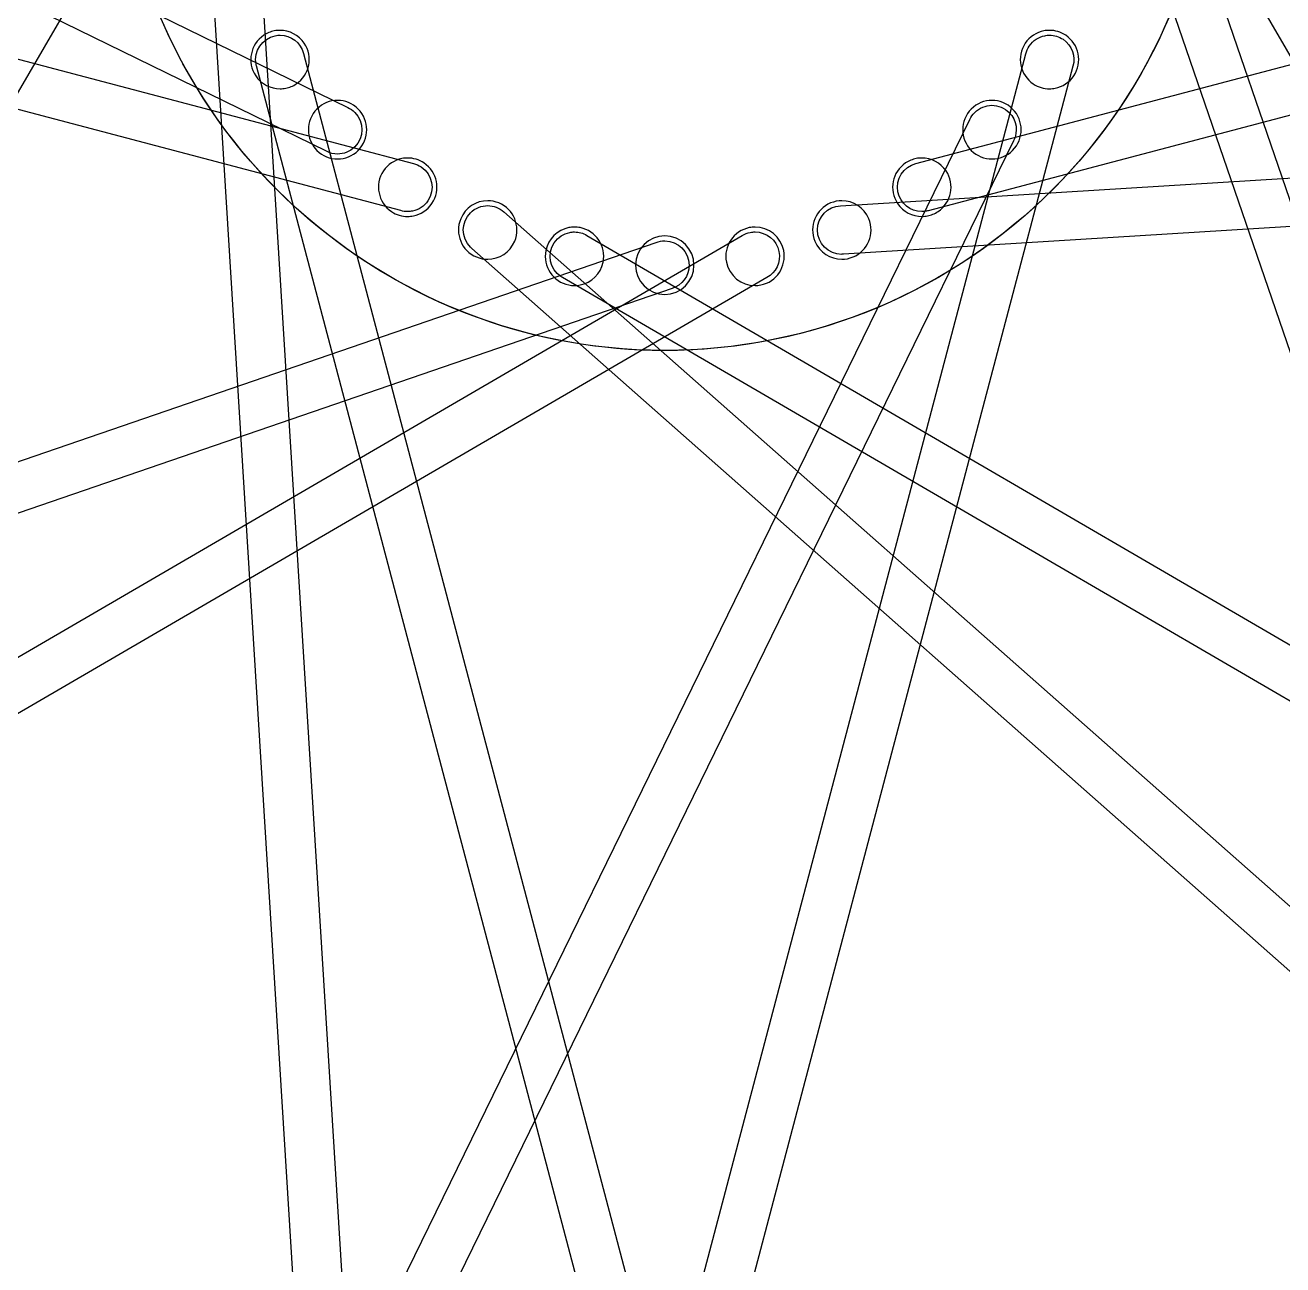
# Model space of a CAD drawing. Extents: x 3 to 470, y 9 to 287.
# Drawn here: x 366.87 to 381.43, y 86.78 to 101.13 of the extents above; entities that cross this region are included whole.
import ezdxf

# ---------------------------------------------------------------- set-up
doc = ezdxf.new("R2010")
doc.units = 0
doc.layers.add('Layer_1', color=7, linetype='CONTINUOUS')

msp = doc.modelspace()

# ---------------------------------------------------------------- linework, layer by layer
at = {"layer": 'Layer_1', "color": 7}
for points in [[(370.353767, 99.672626), (298.341029, 134.858256), (298.588568, 135.364953), (370.601307, 100.179351)], [(370.353767, 99.672626), (298.341029, 134.858256), (298.588568, 135.364953), (370.601307, 100.179351)], [(371.216984, 98.985893), (293.723545, 119.446437), (293.86749, 119.991708), (371.360873, 99.531163)], [(371.216984, 98.985893), (293.723545, 119.446437), (293.86749, 119.991708), (371.360873, 99.531163)], [(377.178103, 99.530007), (454.675828, 119.991708), (454.819801, 119.446437), (377.322527, 98.984878)], [(377.178103, 99.530007), (454.675828, 119.991708), (454.819801, 119.446437), (377.322527, 98.984878)], [(369.259787, 104.612879), (328.92928, 35.345129), (328.92928, 35.345129)], [(369.259787, 104.612879), (328.92928, 35.345129), (328.92928, 35.345129)], [(419.614066, 35.345129), (379.285731, 104.608988)], [(419.614066, 35.345129), (379.285731, 104.608988)], [(376.306511, 99.04333), (456.307014, 103.992802), (456.341837, 103.429937), (376.341785, 98.480521)], [(376.306511, 99.04333), (456.307014, 103.992802), (456.341837, 103.429937), (376.341785, 98.480521)], [(379.897771, 103.796806), (405.938495, 27.996135), (405.405124, 27.812884), (405.405208, 27.812884)], [(379.897771, 103.796806), (405.938495, 27.996135), (405.405124, 27.812884), (405.405208, 27.812884)], [(405.405208, 27.812884), (379.364513, 103.613555)], [(405.405208, 27.812884), (379.364513, 103.613555)], [(373.990226, 21.641192), (369.04081, 101.641216)], [(373.990226, 21.641192), (369.04081, 101.641216)], [(369.604352, 101.676518), (374.553796, 21.676015), (373.990931, 21.641192), (373.990226, 21.641192)], [(369.604352, 101.676518), (374.553796, 21.676015), (373.990931, 21.641192), (373.990226, 21.641192)], [(358.536592, 23.163256), (357.99135, 23.307229), (378.451866, 100.800584)], [(358.536592, 23.163256), (357.99135, 23.307229), (378.451866, 100.800584)], [(370.090352, 100.804954), (390.552053, 23.307201), (390.006783, 23.163256), (390.006726, 23.163256)], [(370.090352, 100.804954), (390.552053, 23.307201), (390.006783, 23.163256), (390.006726, 23.163256)], [(378.997108, 100.656667), (358.536592, 23.163256), (358.536592, 23.163256)], [(378.997108, 100.656667), (358.536592, 23.163256), (358.536592, 23.163256)], [(390.006726, 23.163256), (369.545167, 100.660502)], [(390.006726, 23.163256), (369.545167, 100.660502)], [(369.817463, 100.396551), (369.817463, 100.396551)], [(369.817463, 100.396551), (369.817463, 100.396551)], [(378.725855, 100.396551), (378.725855, 100.396551)], [(378.725855, 100.396551), (378.725855, 100.396551)], [(343.124801, 27.780711), (342.618104, 28.028308), (377.803678, 100.04099)], [(343.124801, 27.780711), (342.618104, 28.028308), (377.803678, 100.04099)], [(378.310403, 99.793478), (343.124801, 27.780711), (343.124801, 27.780711)], [(378.310403, 99.793478), (343.124801, 27.780711), (343.124801, 27.780711)], [(370.483416, 99.641159), (370.483416, 99.641159)], [(370.483416, 99.641159), (370.483416, 99.641159)], [(370.483416, 99.584765), (370.483416, 99.584765)], [(370.483416, 99.584765), (370.483416, 99.584765)], [(378.059902, 99.584765), (378.059902, 99.584765)], [(378.059902, 99.584765), (378.059902, 99.584765)], [(371.294949, 98.918474), (371.294949, 98.918474)], [(371.294949, 98.918474), (371.294949, 98.918474)], [(371.295005, 98.974868), (371.295005, 98.974868)], [(371.295005, 98.974868), (371.295005, 98.974868)], [(372.409682, 98.971738), (432.478359, 45.902612), (432.104977, 45.479998), (432.105033, 45.479998)], [(372.409682, 98.971738), (432.478359, 45.902612), (432.104977, 45.479998), (432.105033, 45.479998)], [(377.247749, 98.97484), (377.247749, 98.97484)], [(377.247749, 98.97484), (377.247749, 98.97484)], [(377.248369, 98.918474), (377.248369, 98.918474)], [(377.248369, 98.918474), (377.248369, 98.918474)], [(298.556424, 72.044478), (298.373173, 72.57782), (374.173844, 98.618516)], [(298.556424, 72.044478), (298.373173, 72.57782), (374.173844, 98.618516)], [(306.189163, 57.881637), (305.905418, 58.368962), (375.169277, 98.697298)], [(306.189163, 57.881637), (305.905418, 58.368962), (375.169277, 98.697298)], [(373.370207, 98.699554), (442.637984, 58.368962), (442.354211, 57.881637), (442.354155, 57.881637)], [(373.370207, 98.699554), (442.637984, 58.368962), (442.354211, 57.881637), (442.354155, 57.881637)], [(432.105033, 45.479998), (372.036694, 98.548786)], [(432.105033, 45.479998), (372.036694, 98.548786)], [(376.321765, 98.479957), (376.321878, 98.479816)], [(376.321765, 98.479957), (376.321878, 98.479816)], [(372.221355, 98.423338), (372.221355, 98.423338)], [(372.221355, 98.423338), (372.221355, 98.423338)], [(376.321963, 98.423338), (376.321963, 98.423338)], [(376.321963, 98.423338), (376.321963, 98.423338)], [(375.453078, 98.209944), (306.189163, 57.881637), (306.189163, 57.881637)], [(375.453078, 98.209944), (306.189163, 57.881637), (306.189163, 57.881637)], [(442.354155, 57.881637), (373.0868, 98.211946)], [(442.354155, 57.881637), (373.0868, 98.211946)], [(374.357095, 98.085173), (298.556424, 72.044478), (298.556424, 72.044478)], [(374.357095, 98.085173), (298.556424, 72.044478), (298.556424, 72.044478)], [(373.226854, 98.118502), (373.226854, 98.118502)], [(373.226854, 98.118502), (373.226854, 98.118502)], [(374.271687, 98.015612), (374.271687, 98.015612)], [(374.271687, 98.015612), (374.271687, 98.015612)], [(375.316492, 98.118502), (375.316492, 98.118502)], [(375.316492, 98.118502), (375.316492, 98.118502)], [(374.264864, 97.365872), (374.264864, 97.365872)], [(374.264864, 97.365872), (374.264864, 97.365872)], [(374.271687, 97.367085), (374.271687, 97.367085)], [(374.271687, 97.367085), (374.271687, 97.367085)]]:
    msp.add_lwpolyline(points, dxfattribs=at)
for points in [[(380.494049, 104.949069), (381.177625, 101.512554), (378.945903, 98.172555), (375.509387, 97.48898)], [(380.494049, 104.949069), (381.177625, 101.512554), (378.945903, 98.172555), (375.509387, 97.48898)], [(374.271687, 8.688079), (321.791762, 8.688079), (279.248368, 51.231444), (279.248368, 103.71137)], [(374.271687, 8.688079), (321.791762, 8.688079), (279.248368, 51.231444), (279.248368, 103.71137)], [(282.06805, 103.71137), (282.06805, 52.788727), (323.349016, 11.507761), (374.271687, 11.507761)], [(282.06805, 103.71137), (282.06805, 52.788727), (323.349016, 11.507761), (374.271687, 11.507761)], [(374.271687, 11.507761), (323.349016, 11.507761), (282.06805, 52.788727), (282.06805, 103.71137)], [(374.271687, 11.507761), (323.349016, 11.507761), (282.06805, 52.788727), (282.06805, 103.71137)], [(284.887733, 103.71137), (284.887733, 54.345981), (324.90627, 14.327443), (374.271687, 14.327443)], [(284.887733, 103.71137), (284.887733, 54.345981), (324.90627, 14.327443), (374.271687, 14.327443)], [(374.271687, 14.327443), (324.90627, 14.327443), (284.887733, 54.345981), (284.887733, 103.71137)], [(374.271687, 14.327443), (324.90627, 14.327443), (284.887733, 54.345981), (284.887733, 103.71137)], [(293.741535, 103.71137), (293.741535, 59.235817), (329.796106, 23.181246), (374.271687, 23.181246)], [(293.741535, 103.71137), (293.741535, 59.235817), (329.796106, 23.181246), (374.271687, 23.181246)], [(374.271687, 97.367085), (370.767837, 97.367085), (367.927402, 100.20752), (367.927402, 103.71137)], [(374.271687, 97.367085), (370.767837, 97.367085), (367.927402, 100.20752), (367.927402, 103.71137)], [(380.615972, 103.71137), (380.615972, 100.20752), (377.775537, 97.367085), (374.271687, 97.367085)], [(380.615972, 103.71137), (380.615972, 100.20752), (377.775537, 97.367085), (374.271687, 97.367085)], [(374.271687, 11.507761), (425.194302, 11.507761), (466.475296, 52.788727), (466.475296, 103.71137)], [(469.294978, 103.71137), (469.294978, 51.231444), (426.751556, 8.688079), (374.271687, 8.688079)], [(374.271687, 11.507761), (425.194302, 11.507761), (466.475296, 52.788727), (466.475296, 103.71137)], [(469.294978, 103.71137), (469.294978, 51.231444), (426.751556, 8.688079), (374.271687, 8.688079)], [(374.271687, 14.327443), (423.637048, 14.327443), (463.655614, 54.345981), (463.655614, 103.71137)], [(466.475296, 103.71137), (466.475296, 52.788727), (425.194302, 11.507761), (374.271687, 11.507761)], [(374.271687, 14.327443), (423.637048, 14.327443), (463.655614, 54.345981), (463.655614, 103.71137)], [(466.475296, 103.71137), (466.475296, 52.788727), (425.194302, 11.507761), (374.271687, 11.507761)], [(374.271687, 23.181246), (418.747212, 23.181246), (454.801783, 59.235817), (454.801783, 103.71137)], [(463.655614, 103.71137), (463.655614, 54.345981), (423.637048, 14.327443), (374.271687, 14.327443)], [(374.271687, 23.181246), (418.747212, 23.181246), (454.801783, 59.235817), (454.801783, 103.71137)], [(463.655614, 103.71137), (463.655614, 54.345981), (423.637048, 14.327443), (374.271687, 14.327443)], [(374.264864, 97.365872), (371.299996, 97.365872), (368.649748, 99.454919), (368.049269, 102.47367)], [(374.264864, 97.365872), (371.299996, 97.365872), (368.649748, 99.454919), (368.049269, 102.47367)], [(369.751003, 101.066875), (369.70868, 101.058472), (369.667287, 101.041751), (369.629193, 101.016289)], [(369.751003, 101.066875), (369.70868, 101.058472), (369.667287, 101.041751), (369.629193, 101.016289)], [(369.816843, 101.07336), (369.79485, 101.07336), (369.772828, 101.071104), (369.751003, 101.066875)], [(369.816843, 101.07336), (369.79485, 101.07336), (369.772828, 101.071104), (369.751003, 101.066875)], [(370.098501, 100.92293), (370.033282, 101.020575), (369.926049, 101.07336), (369.816843, 101.07336)], [(370.098501, 100.92293), (370.033282, 101.020575), (369.926049, 101.07336), (369.816843, 101.07336)], [(378.660156, 101.066818), (378.575227, 101.049928), (378.496755, 101.00064), (378.444845, 100.92293)], [(378.660156, 101.066818), (378.575227, 101.049928), (378.496755, 101.00064), (378.444845, 100.92293)], [(378.726475, 101.07336), (378.704199, 101.07336), (378.68198, 101.071104), (378.660156, 101.066818)], [(378.726475, 101.07336), (378.704199, 101.07336), (378.68198, 101.071104), (378.660156, 101.066818)], [(378.914181, 101.016289), (378.856406, 101.054891), (378.791074, 101.07336), (378.726475, 101.07336)], [(378.914181, 101.016289), (378.856406, 101.054891), (378.791074, 101.07336), (378.726475, 101.07336)], [(369.629193, 101.016289), (369.473772, 100.912469), (369.431985, 100.702346), (369.535805, 100.546982)], [(369.629193, 101.016289), (369.473772, 100.912469), (369.431985, 100.702346), (369.535805, 100.546982)], [(369.540655, 100.679958), (369.510287, 100.832672), (369.609484, 100.981128), (369.762198, 101.011524)], [(369.540655, 100.679958), (369.510287, 100.832672), (369.609484, 100.981128), (369.762198, 101.011524)], [(369.762198, 101.011524), (369.780807, 101.01519), (369.799276, 101.016994), (369.81752, 101.016994)], [(369.762198, 101.011524), (369.780807, 101.01519), (369.799276, 101.016994), (369.81752, 101.016994)], [(369.81752, 101.016994), (369.944321, 101.016994), (370.05818, 100.930994), (370.090352, 100.804954)], [(369.81752, 101.016994), (369.944321, 101.016994), (370.05818, 100.930994), (370.090352, 100.804954)], [(370.005141, 100.453622), (370.160534, 100.557443), (370.202322, 100.767565), (370.098501, 100.92293)], [(370.005141, 100.453622), (370.160534, 100.557443), (370.202322, 100.767565), (370.098501, 100.92293)], [(378.444845, 100.92293), (378.340996, 100.767565), (378.38284, 100.557443), (378.538205, 100.453622)], [(378.444845, 100.92293), (378.340996, 100.767565), (378.38284, 100.557443), (378.538205, 100.453622)], [(378.491736, 100.891603), (378.53499, 100.956343), (378.600407, 100.997426), (378.671153, 101.011524)], [(378.491736, 100.891603), (378.53499, 100.956343), (378.600407, 100.997426), (378.671153, 101.011524)], [(378.671153, 101.011524), (378.689199, 101.015133), (378.707865, 101.016966), (378.726447, 101.016966)], [(378.671153, 101.011524), (378.689199, 101.015133), (378.707865, 101.016966), (378.726447, 101.016966)], [(378.726447, 101.016966), (378.780274, 101.016966), (378.834694, 101.001571), (378.882826, 100.969398)], [(378.726447, 101.016966), (378.780274, 101.016966), (378.834694, 101.001571), (378.882826, 100.969398)], [(378.882826, 100.969398), (378.987549, 100.899442), (379.03038, 100.771541), (378.997108, 100.656667)], [(378.882826, 100.969398), (378.987549, 100.899442), (379.03038, 100.771541), (378.997108, 100.656667)], [(379.007513, 100.546982), (379.111333, 100.702346), (379.069546, 100.912469), (378.914181, 101.016289)], [(379.007513, 100.546982), (379.111333, 100.702346), (379.069546, 100.912469), (378.914181, 101.016289)], [(378.451866, 100.800584), (378.459479, 100.832192), (378.472732, 100.863012), (378.491736, 100.891603)], [(378.451866, 100.800584), (378.459479, 100.832192), (378.472732, 100.863012), (378.491736, 100.891603)], [(369.545167, 100.660502), (369.542347, 100.666903), (369.541783, 100.67336), (369.540655, 100.679958)], [(369.545167, 100.660502), (369.542347, 100.666903), (369.541783, 100.67336), (369.540655, 100.679958)], [(369.535805, 100.546982), (369.601053, 100.449336), (369.708257, 100.396551), (369.817463, 100.396551)], [(369.535805, 100.546982), (369.601053, 100.449336), (369.708257, 100.396551), (369.817463, 100.396551)], [(378.792174, 100.403093), (378.877131, 100.419983), (378.955602, 100.469299), (379.007513, 100.546982)], [(378.792174, 100.403093), (378.877131, 100.419983), (378.955602, 100.469299), (379.007513, 100.546982)], [(369.817463, 100.396551), (369.839457, 100.396551), (369.861479, 100.398807), (369.883303, 100.403037)], [(369.817463, 100.396551), (369.839457, 100.396551), (369.861479, 100.398807), (369.883303, 100.403037)], [(369.883303, 100.403037), (369.925655, 100.411468), (369.967019, 100.42816), (370.005141, 100.453622)], [(369.883303, 100.403037), (369.925655, 100.411468), (369.967019, 100.42816), (370.005141, 100.453622)], [(378.538205, 100.453622), (378.595952, 100.41502), (378.661256, 100.396551), (378.725855, 100.396551)], [(378.538205, 100.453622), (378.595952, 100.41502), (378.661256, 100.396551), (378.725855, 100.396551)], [(378.725855, 100.396551), (378.74813, 100.396551), (378.770406, 100.398807), (378.792174, 100.403093)], [(378.725855, 100.396551), (378.74813, 100.396551), (378.770406, 100.398807), (378.792174, 100.403093)], [(370.483416, 100.261489), (370.396823, 100.261489), (370.310203, 100.228442), (370.244166, 100.162377)], [(370.483416, 100.261489), (370.396823, 100.261489), (370.310203, 100.228442), (370.244166, 100.162377)], [(370.722666, 100.162377), (370.656629, 100.228442), (370.570008, 100.261489), (370.483416, 100.261489)], [(370.722666, 100.162377), (370.656629, 100.228442), (370.570008, 100.261489), (370.483416, 100.261489)], [(378.059902, 100.261489), (377.973338, 100.261489), (377.886745, 100.228442), (377.820652, 100.162377)], [(378.059902, 100.261489), (377.973338, 100.261489), (377.886745, 100.228442), (377.820652, 100.162377)], [(377.860551, 100.122507), (377.915591, 100.177547), (377.987746, 100.205095), (378.059902, 100.205095)], [(377.860551, 100.122507), (377.915591, 100.177547), (377.987746, 100.205095), (378.059902, 100.205095)], [(378.29918, 100.162377), (378.233115, 100.228442), (378.146494, 100.261489), (378.059902, 100.261489)], [(378.29918, 100.162377), (378.233115, 100.228442), (378.146494, 100.261489), (378.059902, 100.261489)], [(378.059902, 100.205095), (378.132086, 100.205095), (378.204213, 100.177547), (378.25931, 100.122507)], [(378.059902, 100.205095), (378.132086, 100.205095), (378.204213, 100.177547), (378.25931, 100.122507)], [(370.244166, 100.162377), (370.112036, 100.030247), (370.112036, 99.816007), (370.244166, 99.683849)], [(370.244166, 100.162377), (370.112036, 100.030247), (370.112036, 99.816007), (370.244166, 99.683849)], [(370.601307, 100.179351), (370.630801, 100.165761), (370.65849, 100.146812), (370.682824, 100.122507)], [(370.601307, 100.179351), (370.630801, 100.165761), (370.65849, 100.146812), (370.682824, 100.122507)], [(370.682824, 100.122507), (370.792932, 100.012398), (370.792932, 99.833856), (370.682824, 99.723719)], [(370.682824, 100.122507), (370.792932, 100.012398), (370.792932, 99.833856), (370.682824, 99.723719)], [(370.722666, 99.683849), (370.854796, 99.816007), (370.854796, 100.030247), (370.722666, 100.162377)], [(370.722666, 99.683849), (370.854796, 99.816007), (370.854796, 100.030247), (370.722666, 100.162377)], [(377.820652, 100.162377), (377.688522, 100.030247), (377.688522, 99.816007), (377.820652, 99.683849)], [(377.820652, 100.162377), (377.688522, 100.030247), (377.688522, 99.816007), (377.820652, 99.683849)], [(377.803678, 100.04099), (377.817212, 100.070512), (377.836217, 100.098173), (377.860551, 100.122507)], [(377.803678, 100.04099), (377.817212, 100.070512), (377.836217, 100.098173), (377.860551, 100.122507)], [(378.25931, 100.122507), (378.348327, 100.033433), (378.365386, 99.899639), (378.310403, 99.793478)], [(378.25931, 100.122507), (378.348327, 100.033433), (378.365386, 99.899639), (378.310403, 99.793478)], [(378.29918, 99.683849), (378.431339, 99.816007), (378.431339, 100.030247), (378.29918, 100.162377)], [(378.29918, 99.683849), (378.431339, 99.816007), (378.431339, 100.030247), (378.29918, 100.162377)], [(370.244166, 99.683849), (370.310203, 99.617783), (370.396823, 99.584765), (370.483416, 99.584765)], [(370.244166, 99.683849), (370.310203, 99.617783), (370.396823, 99.584765), (370.483416, 99.584765)], [(370.483416, 99.641159), (370.438837, 99.641159), (370.394314, 99.651648), (370.353767, 99.672626)], [(370.483416, 99.641159), (370.438837, 99.641159), (370.394314, 99.651648), (370.353767, 99.672626)], [(370.682824, 99.723719), (370.627727, 99.668679), (370.555572, 99.641159), (370.483416, 99.641159)], [(370.682824, 99.723719), (370.627727, 99.668679), (370.555572, 99.641159), (370.483416, 99.641159)], [(370.483416, 99.584765), (370.570008, 99.584765), (370.656629, 99.617783), (370.722666, 99.683849)], [(370.483416, 99.584765), (370.570008, 99.584765), (370.656629, 99.617783), (370.722666, 99.683849)], [(377.820652, 99.683849), (377.886745, 99.617783), (377.973338, 99.584765), (378.059902, 99.584765)], [(377.820652, 99.683849), (377.886745, 99.617783), (377.973338, 99.584765), (378.059902, 99.584765)], [(378.059902, 99.584765), (378.146494, 99.584765), (378.233115, 99.617783), (378.29918, 99.683849)], [(378.059902, 99.584765), (378.146494, 99.584765), (378.233115, 99.617783), (378.29918, 99.683849)], [(371.229222, 99.588713), (371.144321, 99.571823), (371.065849, 99.522535), (371.013939, 99.444852)], [(371.229222, 99.588713), (371.144321, 99.571823), (371.065849, 99.522535), (371.013939, 99.444852)], [(371.295569, 99.595254), (371.273293, 99.595254), (371.251046, 99.592998), (371.229222, 99.588713)], [(371.295569, 99.595254), (371.273293, 99.595254), (371.251046, 99.592998), (371.229222, 99.588713)], [(371.483247, 99.538184), (371.4255, 99.576785), (371.360168, 99.595254), (371.295569, 99.595254)], [(371.483247, 99.538184), (371.4255, 99.576785), (371.360168, 99.595254), (371.295569, 99.595254)], [(371.360873, 99.531163), (371.392481, 99.523606), (371.423329, 99.51041), (371.451892, 99.491293)], [(371.360873, 99.531163), (371.392481, 99.523606), (371.423329, 99.51041), (371.451892, 99.491293)], [(371.451892, 99.491293), (371.581372, 99.404785), (371.616223, 99.229682), (371.529715, 99.100203)], [(371.451892, 99.491293), (371.581372, 99.404785), (371.616223, 99.229682), (371.529715, 99.100203)], [(371.576607, 99.068876), (371.680399, 99.224269), (371.638612, 99.434363), (371.483247, 99.538184)], [(371.576607, 99.068876), (371.680399, 99.224269), (371.638612, 99.434363), (371.483247, 99.538184)], [(377.060099, 99.538184), (376.904706, 99.434363), (376.862919, 99.224269), (376.966711, 99.068876)], [(377.060099, 99.538184), (376.904706, 99.434363), (376.862919, 99.224269), (376.966711, 99.068876)], [(376.971505, 99.201852), (376.942152, 99.349547), (377.033904, 99.49321), (377.178103, 99.530007)], [(376.971505, 99.201852), (376.942152, 99.349547), (377.033904, 99.49321), (377.178103, 99.530007)], [(377.181909, 99.588769), (377.139586, 99.580366), (377.098221, 99.563646), (377.060099, 99.538184)], [(377.181909, 99.588769), (377.139586, 99.580366), (377.098221, 99.563646), (377.060099, 99.538184)], [(377.247749, 99.595254), (377.225755, 99.595254), (377.203734, 99.592998), (377.181909, 99.588769)], [(377.247749, 99.595254), (377.225755, 99.595254), (377.203734, 99.592998), (377.181909, 99.588769)], [(377.529407, 99.444852), (377.464188, 99.54247), (377.356983, 99.595254), (377.247749, 99.595254)], [(377.529407, 99.444852), (377.464188, 99.54247), (377.356983, 99.595254), (377.247749, 99.595254)], [(371.013939, 99.444852), (370.91009, 99.28946), (370.951906, 99.079337), (371.107271, 98.975516)], [(371.013939, 99.444852), (370.91009, 99.28946), (370.951906, 99.079337), (371.107271, 98.975516)], [(377.436076, 98.975516), (377.59144, 99.079337), (377.633228, 99.28946), (377.529407, 99.444852)], [(377.436076, 98.975516), (377.59144, 99.079337), (377.633228, 99.28946), (377.529407, 99.444852)], [(377.247749, 98.97484), (377.116013, 98.97484), (376.998207, 99.067692), (376.971505, 99.201852)], [(377.247749, 98.97484), (377.116013, 98.97484), (376.998207, 99.067692), (376.971505, 99.201852)], [(371.529715, 99.100203), (371.486461, 99.035463), (371.421045, 98.99438), (371.350243, 98.98031)], [(371.529715, 99.100203), (371.486461, 99.035463), (371.421045, 98.99438), (371.350243, 98.98031)], [(371.361268, 98.924988), (371.446225, 98.941906), (371.524696, 98.991194), (371.576607, 99.068876)], [(371.361268, 98.924988), (371.446225, 98.941906), (371.524696, 98.991194), (371.576607, 99.068876)], [(372.221637, 99.100231), (372.08883, 99.100231), (371.962847, 99.021562), (371.908878, 98.891264)], [(372.221637, 99.100231), (372.08883, 99.100231), (371.962847, 99.021562), (371.908878, 98.891264)], [(372.022032, 98.961164), (372.0771, 99.016232), (372.149256, 99.043753), (372.22144, 99.043753)], [(372.022032, 98.961164), (372.0771, 99.016232), (372.149256, 99.043753), (372.22144, 99.043753)], [(372.22144, 99.043753), (372.28883, 99.043753), (372.356221, 99.019729), (372.409682, 98.971738)], [(372.22144, 99.043753), (372.28883, 99.043753), (372.356221, 99.019729), (372.409682, 98.971738)], [(372.350976, 99.074374), (372.308596, 99.091941), (372.26475, 99.100231), (372.221637, 99.100231)], [(372.350976, 99.074374), (372.308596, 99.091941), (372.26475, 99.100231), (372.221637, 99.100231)], [(372.534086, 98.632305), (372.605622, 98.804954), (372.523653, 99.002867), (372.350976, 99.074374)], [(372.534086, 98.632305), (372.605622, 98.804954), (372.523653, 99.002867), (372.350976, 99.074374)], [(376.19237, 99.074374), (376.019721, 99.002867), (375.937753, 98.804954), (376.009232, 98.632305)], [(376.19237, 99.074374), (376.019721, 99.002867), (375.937753, 98.804954), (376.009232, 98.632305)], [(376.03991, 98.761784), (376.03991, 98.912355), (376.157914, 99.035378), (376.306511, 99.04333)], [(376.03991, 98.761784), (376.03991, 98.912355), (376.157914, 99.035378), (376.306511, 99.04333)], [(376.321737, 99.100231), (376.278568, 99.100231), (376.234722, 99.091941), (376.19237, 99.074374)], [(376.321737, 99.100231), (376.278568, 99.100231), (376.234722, 99.091941), (376.19237, 99.074374)], [(376.634468, 98.891264), (376.580499, 99.021562), (376.454488, 99.100231), (376.321737, 99.100231)], [(376.634468, 98.891264), (376.580499, 99.021562), (376.454488, 99.100231), (376.321737, 99.100231)], [(376.966711, 99.068876), (377.031987, 98.97123), (377.139163, 98.918474), (377.248369, 98.918474)], [(376.966711, 99.068876), (377.031987, 98.97123), (377.139163, 98.918474), (377.248369, 98.918474)], [(371.107271, 98.975516), (371.165046, 98.936943), (371.230322, 98.918474), (371.294949, 98.918474)], [(371.107271, 98.975516), (371.165046, 98.936943), (371.230322, 98.918474), (371.294949, 98.918474)], [(371.295005, 98.974868), (371.268782, 98.974868), (371.242587, 98.978477), (371.216984, 98.985893)], [(371.295005, 98.974868), (371.268782, 98.974868), (371.242587, 98.978477), (371.216984, 98.985893)], [(371.294949, 98.918474), (371.317224, 98.918474), (371.339471, 98.92073), (371.361268, 98.924988)], [(371.294949, 98.918474), (371.317224, 98.918474), (371.339471, 98.92073), (371.361268, 98.924988)], [(371.350243, 98.98031), (371.332197, 98.976701), (371.313587, 98.974868), (371.295005, 98.974868)], [(371.350243, 98.98031), (371.332197, 98.976701), (371.313587, 98.974868), (371.295005, 98.974868)], [(371.908878, 98.891264), (371.837371, 98.718615), (371.919311, 98.520673), (372.091988, 98.449166)], [(371.908878, 98.891264), (371.837371, 98.718615), (371.919311, 98.520673), (372.091988, 98.449166)], [(372.022032, 98.562405), (371.911923, 98.672513), (371.911923, 98.851055), (372.022032, 98.961164)], [(372.022032, 98.562405), (371.911923, 98.672513), (371.911923, 98.851055), (372.022032, 98.961164)], [(376.45133, 98.449166), (376.623979, 98.520673), (376.705947, 98.718615), (376.634468, 98.891264)], [(376.45133, 98.449166), (376.623979, 98.520673), (376.705947, 98.718615), (376.634468, 98.891264)], [(377.303071, 98.98031), (377.284461, 98.976616), (377.265992, 98.97484), (377.247749, 98.97484)], [(377.303071, 98.98031), (377.284461, 98.976616), (377.265992, 98.97484), (377.247749, 98.97484)], [(377.248369, 98.918474), (377.270363, 98.918474), (377.292413, 98.920448), (377.314237, 98.924931)], [(377.248369, 98.918474), (377.270363, 98.918474), (377.292413, 98.920448), (377.314237, 98.924931)], [(377.322527, 98.984878), (377.316042, 98.983186), (377.309556, 98.981607), (377.303071, 98.98031)], [(377.322527, 98.984878), (377.316042, 98.983186), (377.309556, 98.981607), (377.303071, 98.98031)], [(377.314237, 98.924931), (377.356561, 98.933362), (377.397925, 98.950055), (377.436076, 98.975516)], [(377.314237, 98.924931), (377.356561, 98.933362), (377.397925, 98.950055), (377.436076, 98.975516)], [(373.160591, 98.788881), (373.03035, 98.762997), (372.922131, 98.661263), (372.894639, 98.522929)], [(373.160591, 98.788881), (373.03035, 98.762997), (372.922131, 98.661263), (372.894639, 98.522929)], [(372.992115, 98.613582), (373.035369, 98.678322), (373.100758, 98.719376), (373.171532, 98.733475)], [(372.992115, 98.613582), (373.035369, 98.678322), (373.100758, 98.719376), (373.171532, 98.733475)], [(373.226149, 98.795339), (373.203874, 98.795339), (373.181936, 98.793083), (373.160591, 98.788881)], [(373.226149, 98.795339), (373.203874, 98.795339), (373.181936, 98.793083), (373.160591, 98.788881)], [(373.171532, 98.733475), (373.189578, 98.737084), (373.208216, 98.738917), (373.226798, 98.738917)], [(373.171532, 98.733475), (373.189578, 98.737084), (373.208216, 98.738917), (373.226798, 98.738917)], [(373.292496, 98.788769), (373.270221, 98.793196), (373.24803, 98.795339), (373.226149, 98.795339)], [(373.292496, 98.788769), (373.270221, 98.793196), (373.24803, 98.795339), (373.226149, 98.795339)], [(373.226798, 98.738917), (373.27586, 98.738917), (373.325402, 98.726144), (373.370207, 98.699554)], [(373.226798, 98.738917), (373.27586, 98.738917), (373.325402, 98.726144), (373.370207, 98.699554)], [(373.558364, 98.390912), (373.594794, 98.574191), (373.475775, 98.75231), (373.292496, 98.788769)], [(373.558364, 98.390912), (373.594794, 98.574191), (373.475775, 98.75231), (373.292496, 98.788769)], [(375.250822, 98.788769), (375.067542, 98.75231), (374.948524, 98.574191), (374.984982, 98.390912)], [(375.250822, 98.788769), (375.067542, 98.75231), (374.948524, 98.574191), (374.984982, 98.390912)], [(375.169277, 98.697298), (375.196909, 98.714273), (375.228095, 98.726764), (375.261847, 98.733475)], [(375.169277, 98.697298), (375.196909, 98.714273), (375.228095, 98.726764), (375.261847, 98.733475)], [(375.317225, 98.795339), (375.295232, 98.795339), (375.273126, 98.793083), (375.250822, 98.788769)], [(375.317225, 98.795339), (375.295232, 98.795339), (375.273126, 98.793083), (375.250822, 98.788769)], [(375.261847, 98.733475), (375.280457, 98.737169), (375.298897, 98.738945), (375.317141, 98.738945)], [(375.261847, 98.733475), (375.280457, 98.737169), (375.298897, 98.738945), (375.317141, 98.738945)], [(375.317141, 98.738945), (375.448904, 98.738945), (375.566683, 98.646093), (375.593413, 98.511932)], [(375.317141, 98.738945), (375.448904, 98.738945), (375.566683, 98.646093), (375.593413, 98.511932)], [(375.648707, 98.522929), (375.616676, 98.683933), (375.475353, 98.795339), (375.317225, 98.795339)], [(375.648707, 98.522929), (375.616676, 98.683933), (375.475353, 98.795339), (375.317225, 98.795339)], [(376.321878, 98.479816), (376.166119, 98.479816), (376.03991, 98.606053), (376.03991, 98.761784)], [(376.321878, 98.479816), (376.166119, 98.479816), (376.03991, 98.606053), (376.03991, 98.761784)], [(372.221355, 98.423338), (372.354106, 98.423338), (372.480117, 98.501979), (372.534086, 98.632305)], [(372.221355, 98.423338), (372.354106, 98.423338), (372.480117, 98.501979), (372.534086, 98.632305)], [(373.069882, 98.222464), (372.940402, 98.309), (372.905579, 98.484074), (372.992115, 98.613582)], [(373.069882, 98.222464), (372.940402, 98.309), (372.905579, 98.484074), (372.992115, 98.613582)], [(374.271687, 98.692336), (374.08477, 98.692336), (373.933297, 98.540862), (373.933297, 98.353974)], [(374.271687, 98.692336), (374.08477, 98.692336), (373.933297, 98.540862), (373.933297, 98.353974)], [(374.173844, 98.618516), (374.204325, 98.629767), (374.237259, 98.635942), (374.271687, 98.635942)], [(374.173844, 98.618516), (374.204325, 98.629767), (374.237259, 98.635942), (374.271687, 98.635942)], [(374.610021, 98.353974), (374.610021, 98.540862), (374.458548, 98.692336), (374.271687, 98.692336)], [(374.610021, 98.353974), (374.610021, 98.540862), (374.458548, 98.692336), (374.271687, 98.692336)], [(374.271687, 98.635942), (374.42739, 98.635942), (374.553655, 98.509705), (374.553655, 98.353974)], [(374.271687, 98.635942), (374.42739, 98.635942), (374.553655, 98.509705), (374.553655, 98.353974)], [(376.009232, 98.632305), (376.063229, 98.501979), (376.189212, 98.423338), (376.321963, 98.423338)], [(376.009232, 98.632305), (376.063229, 98.501979), (376.189212, 98.423338), (376.321963, 98.423338)], [(372.036694, 98.548786), (372.031619, 98.5531), (372.026825, 98.557668), (372.022032, 98.562405)], [(372.036694, 98.548786), (372.031619, 98.5531), (372.026825, 98.557668), (372.022032, 98.562405)], [(372.091988, 98.449166), (372.13434, 98.431628), (372.178186, 98.423338), (372.221355, 98.423338)], [(372.091988, 98.449166), (372.13434, 98.431628), (372.178186, 98.423338), (372.221355, 98.423338)], [(372.894639, 98.522929), (372.85818, 98.33965), (372.977199, 98.161502), (373.16045, 98.125044)], [(372.894639, 98.522929), (372.85818, 98.33965), (372.977199, 98.161502), (373.16045, 98.125044)], [(375.382868, 98.125044), (375.566147, 98.161502), (375.685166, 98.33965), (375.648707, 98.522929)], [(375.382868, 98.125044), (375.566147, 98.161502), (375.685166, 98.33965), (375.648707, 98.522929)], [(375.593413, 98.511932), (375.617944, 98.388402), (375.557772, 98.267691), (375.453078, 98.209944)], [(375.593413, 98.511932), (375.617944, 98.388402), (375.557772, 98.267691), (375.453078, 98.209944)], [(376.341785, 98.480521), (376.3353, 98.479957), (376.328533, 98.479957), (376.321765, 98.479957)], [(376.341785, 98.480521), (376.3353, 98.479957), (376.328533, 98.479957), (376.321765, 98.479957)], [(376.321963, 98.423338), (376.365132, 98.423338), (376.408978, 98.431628), (376.45133, 98.449166)], [(376.321963, 98.423338), (376.365132, 98.423338), (376.408978, 98.431628), (376.45133, 98.449166)], [(373.292383, 98.124931), (373.422596, 98.150844), (373.530816, 98.252578), (373.558364, 98.390912)], [(373.292383, 98.124931), (373.422596, 98.150844), (373.530816, 98.252578), (373.558364, 98.390912)], [(373.933297, 98.353974), (373.933297, 98.167085), (374.08477, 98.015612), (374.271687, 98.015612)], [(373.933297, 98.353974), (373.933297, 98.167085), (374.08477, 98.015612), (374.271687, 98.015612)], [(374.271687, 98.015612), (374.458548, 98.015612), (374.610021, 98.167085), (374.610021, 98.353974)], [(374.271687, 98.015612), (374.458548, 98.015612), (374.610021, 98.167085), (374.610021, 98.353974)], [(374.553655, 98.353974), (374.553655, 98.228018), (374.471067, 98.121378), (374.357095, 98.085173)], [(374.553655, 98.353974), (374.553655, 98.228018), (374.471067, 98.121378), (374.357095, 98.085173)], [(374.984982, 98.390912), (375.017014, 98.229908), (375.158336, 98.118502), (375.316492, 98.118502)], [(374.984982, 98.390912), (375.017014, 98.229908), (375.158336, 98.118502), (375.316492, 98.118502)], [(373.0868, 98.211946), (373.081161, 98.215245), (373.075522, 98.218742), (373.069882, 98.222464)], [(373.0868, 98.211946), (373.081161, 98.215245), (373.075522, 98.218742), (373.069882, 98.222464)], [(373.16045, 98.125044), (373.182726, 98.120617), (373.204973, 98.118502), (373.226854, 98.118502)], [(373.16045, 98.125044), (373.182726, 98.120617), (373.204973, 98.118502), (373.226854, 98.118502)], [(373.226854, 98.118502), (373.249129, 98.118502), (373.271067, 98.120758), (373.292383, 98.124931)], [(373.226854, 98.118502), (373.249129, 98.118502), (373.271067, 98.120758), (373.292383, 98.124931)], [(375.316492, 98.118502), (375.338486, 98.118502), (375.360592, 98.120476), (375.382868, 98.125044)], [(375.316492, 98.118502), (375.338486, 98.118502), (375.360592, 98.120476), (375.382868, 98.125044)], [(375.509387, 97.48898), (375.091594, 97.405884), (374.675212, 97.365872), (374.264864, 97.365872)], [(375.509387, 97.48898), (375.091594, 97.405884), (374.675212, 97.365872), (374.264864, 97.365872)]]:
    msp.add_open_spline(points, degree=3, dxfattribs=at)

doc.saveas('drawing.dxf')
